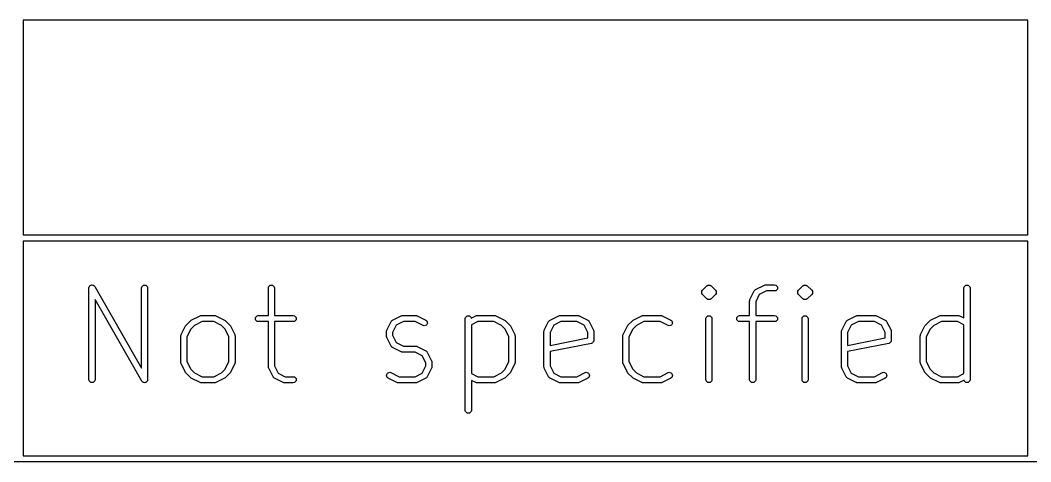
# Model space of a CAD drawing. Header units: inches. Extents: x -2.6 to 7.6, y 0.3 to 5.2.
# Drawn here: x -0.94 to -0.291, y 3.739 to 4.023 of the extents above; entities that cross this region are included whole.
import ezdxf

# ---------------------------------------------------------------- set-up
doc = ezdxf.new("R2010")
doc.units = ezdxf.units.IN
doc.header["$MEASUREMENT"] = 0
doc.layers.add('BLACK', color=250, linetype='CONTINUOUS')

msp = doc.modelspace()

# ---------------------------------------------------------------- linework, layer by layer
at = {"layer": 'BLACK', "linetype": 'CONTINUOUS'}
for p, q in [((-0.9384, 4.02315), (-0.9384, 3.88512)), ((-0.29273, 4.02315), (-0.9384, 4.02315)), ((-0.29273, 3.88512), (-0.29273, 4.02315)), ((-0.9384, 3.88512), (-0.29273, 3.88512)), ((-0.9384, 3.88118), (-0.9384, 3.74315)), ((-0.29273, 3.88118), (-0.9384, 3.88118)), ((-0.29273, 3.74315), (-0.29273, 3.88118)), ((-0.89582, 3.85196), (-0.89575, 3.85222)), ((-0.89575, 3.85222), (-0.89531, 3.85247)), ((-0.89531, 3.85247), (-0.89495, 3.85283)), ((-0.89495, 3.85283), (-0.89468, 3.85283)), ((-0.89468, 3.85283), (-0.89444, 3.85297)), ((-0.89444, 3.85297), (-0.89395, 3.85283)), ((-0.89395, 3.85283), (-0.89344, 3.85283)), ((-0.89344, 3.85283), (-0.89325, 3.85264)), ((-0.89325, 3.85264), (-0.89299, 3.85257)), ((-0.89299, 3.85257), (-0.89248, 3.85199)), ((-0.86227, 3.85177), (-0.8612, 3.85283)), ((-0.8612, 3.85283), (-0.85969, 3.85283)), ((-0.85969, 3.85283), (-0.85863, 3.85177)), ((-0.78071, 3.85177), (-0.77965, 3.85283)), ((-0.77965, 3.85283), (-0.77814, 3.85283)), ((-0.77814, 3.85283), (-0.77708, 3.85177)), ((-0.50188, 3.84959), (-0.49907, 3.85241)), ((-0.49907, 3.85241), (-0.49843, 3.85283)), ((-0.49843, 3.85283), (-0.49693, 3.85283)), ((-0.49693, 3.85283), (-0.49629, 3.85241)), ((-0.49629, 3.85241), (-0.49348, 3.84959)), ((-0.46763, 3.84996), (-0.462, 3.85278)), ((-0.462, 3.85278), (-0.46191, 3.8528)), ((-0.46191, 3.8528), (-0.46188, 3.85283)), ((-0.46188, 3.85283), (-0.46157, 3.85289)), ((-0.46157, 3.85289), (-0.46126, 3.85298)), ((-0.46126, 3.85298), (-0.46122, 3.85296)), ((-0.46122, 3.85296), (-0.46112, 3.85298)), ((-0.46112, 3.85298), (-0.4555, 3.85298)), ((-0.4555, 3.85298), (-0.45474, 3.85283)), ((-0.45474, 3.85283), (-0.45368, 3.85177)), ((-0.44002, 3.84959), (-0.4372, 3.85241)), ((-0.4372, 3.85241), (-0.43657, 3.85283)), ((-0.43657, 3.85283), (-0.43506, 3.85283)), ((-0.43506, 3.85283), (-0.43442, 3.85241)), ((-0.43442, 3.85241), (-0.43161, 3.84959)), ((-0.33358, 3.85177), (-0.33252, 3.85283)), ((-0.33252, 3.85283), (-0.33101, 3.85283)), ((-0.33101, 3.85283), (-0.32994, 3.85177)), ((-0.89616, 3.85101), (-0.89601, 3.85177)), ((-0.89616, 3.79196), (-0.89616, 3.85101)), ((-0.89601, 3.85177), (-0.89582, 3.85196)), ((-0.89248, 3.85199), (-0.86242, 3.79937)), ((-0.86242, 3.85101), (-0.86227, 3.85177)), ((-0.86242, 3.79937), (-0.86242, 3.85101)), ((-0.85863, 3.85177), (-0.85848, 3.85101)), ((-0.85848, 3.85101), (-0.85848, 3.79196)), ((-0.78086, 3.85101), (-0.78071, 3.85177)), ((-0.78086, 3.8333), (-0.78086, 3.85101)), ((-0.77708, 3.85177), (-0.77693, 3.85101)), ((-0.77693, 3.85101), (-0.77693, 3.8333)), ((-0.50231, 3.84896), (-0.50188, 3.84959)), ((-0.50231, 3.84745), (-0.50231, 3.84896)), ((-0.50188, 3.84681), (-0.50231, 3.84745)), ((-0.50231, 3.84745), (-0.50231, 3.84745)), ((-0.49907, 3.844), (-0.50188, 3.84681)), ((-0.49348, 3.84681), (-0.49629, 3.844)), ((-0.49348, 3.84959), (-0.49305, 3.84896)), ((-0.49305, 3.84745), (-0.49348, 3.84681)), ((-0.49305, 3.84896), (-0.49305, 3.84745)), ((-0.47132, 3.84346), (-0.46851, 3.84908)), ((-0.46851, 3.84908), (-0.46827, 3.84939)), ((-0.46827, 3.84939), (-0.46823, 3.84949)), ((-0.46823, 3.84949), (-0.46812, 3.84958)), ((-0.46812, 3.84958), (-0.46804, 3.84969)), ((-0.46804, 3.84969), (-0.46794, 3.84972)), ((-0.46794, 3.84972), (-0.46763, 3.84996)), ((-0.46528, 3.84674), (-0.46759, 3.84211)), ((-0.46066, 3.84905), (-0.46528, 3.84674)), ((-0.4555, 3.84905), (-0.46066, 3.84905)), ((-0.45474, 3.8492), (-0.4555, 3.84905)), ((-0.45368, 3.85026), (-0.45474, 3.8492)), ((-0.45368, 3.85177), (-0.45368, 3.85026)), ((-0.44044, 3.84896), (-0.44002, 3.84959)), ((-0.44044, 3.84745), (-0.44044, 3.84896)), ((-0.44002, 3.84681), (-0.44044, 3.84745)), ((-0.44044, 3.84745), (-0.44044, 3.84745)), ((-0.4372, 3.844), (-0.44002, 3.84681)), ((-0.43161, 3.84681), (-0.43442, 3.844)), ((-0.43161, 3.84959), (-0.43118, 3.84896)), ((-0.43118, 3.84745), (-0.43161, 3.84681)), ((-0.43118, 3.84896), (-0.43118, 3.84745)), ((-0.33373, 3.85101), (-0.33358, 3.85177)), ((-0.33373, 3.8317), (-0.33373, 3.85101)), ((-0.32994, 3.85177), (-0.32979, 3.85101)), ((-0.32979, 3.85101), (-0.32979, 3.79196)), ((-0.86216, 3.79098), (-0.89222, 3.8436)), ((-0.89222, 3.8436), (-0.89222, 3.79196)), ((-0.49843, 3.84357), (-0.49907, 3.844)), ((-0.49693, 3.84357), (-0.49843, 3.84357)), ((-0.49843, 3.84357), (-0.49843, 3.84357)), ((-0.49629, 3.844), (-0.49693, 3.84357)), ((-0.47153, 3.84258), (-0.47151, 3.84267)), ((-0.47153, 3.8333), (-0.47153, 3.84258)), ((-0.47152, 3.84272), (-0.47144, 3.84302)), ((-0.47151, 3.84267), (-0.47152, 3.84272)), ((-0.47144, 3.84302), (-0.47138, 3.84333)), ((-0.47138, 3.84333), (-0.47135, 3.84336)), ((-0.47135, 3.84336), (-0.47132, 3.84346)), ((-0.46759, 3.84211), (-0.46759, 3.8333)), ((-0.43657, 3.84357), (-0.4372, 3.844)), ((-0.43506, 3.84357), (-0.43657, 3.84357)), ((-0.43657, 3.84357), (-0.43657, 3.84357)), ((-0.43442, 3.844), (-0.43506, 3.84357)), ((-0.83039, 3.83028), (-0.82477, 3.83309)), ((-0.82477, 3.83309), (-0.82467, 3.83312)), ((-0.82467, 3.83312), (-0.82464, 3.83315)), ((-0.82464, 3.83315), (-0.82433, 3.83321)), ((-0.82433, 3.83321), (-0.82403, 3.83329)), ((-0.82403, 3.83329), (-0.82399, 3.83328)), ((-0.82399, 3.83328), (-0.82389, 3.8333)), ((-0.82389, 3.8333), (-0.81545, 3.8333)), ((-0.81545, 3.8333), (-0.81536, 3.83328)), ((-0.81536, 3.83328), (-0.81531, 3.83329)), ((-0.81531, 3.83329), (-0.81501, 3.83321)), ((-0.81501, 3.83321), (-0.8147, 3.83315)), ((-0.8147, 3.83315), (-0.81467, 3.83312)), ((-0.81467, 3.83312), (-0.81457, 3.83309)), ((-0.81457, 3.83309), (-0.80895, 3.83028)), ((-0.78915, 3.83208), (-0.78808, 3.83315)), ((-0.78808, 3.83315), (-0.78733, 3.8333)), ((-0.78733, 3.8333), (-0.78086, 3.8333)), ((-0.77693, 3.8333), (-0.76483, 3.8333)), ((-0.76483, 3.8333), (-0.76408, 3.83315)), ((-0.76408, 3.83315), (-0.76302, 3.83208)), ((-0.70103, 3.83028), (-0.69541, 3.83309)), ((-0.69541, 3.83309), (-0.69532, 3.83312)), ((-0.69532, 3.83312), (-0.69528, 3.83315)), ((-0.69528, 3.83315), (-0.69497, 3.83321)), ((-0.69497, 3.83321), (-0.69467, 3.83329)), ((-0.69467, 3.83329), (-0.69463, 3.83328)), ((-0.69463, 3.83328), (-0.69453, 3.8333)), ((-0.69453, 3.8333), (-0.68609, 3.8333)), ((-0.68609, 3.8333), (-0.686, 3.83328)), ((-0.686, 3.83328), (-0.68595, 3.83329)), ((-0.68595, 3.83329), (-0.68565, 3.83321)), ((-0.68565, 3.83321), (-0.68534, 3.83315)), ((-0.68534, 3.83315), (-0.68531, 3.83312)), ((-0.68531, 3.83312), (-0.68521, 3.83309)), ((-0.68521, 3.83309), (-0.67959, 3.83028)), ((-0.65417, 3.83208), (-0.6531, 3.83315)), ((-0.6531, 3.83315), (-0.65159, 3.83315)), ((-0.65159, 3.83315), (-0.65053, 3.83208)), ((-0.65045, 3.83167), (-0.6476, 3.83309)), ((-0.6476, 3.83309), (-0.64751, 3.83312)), ((-0.64751, 3.83312), (-0.64748, 3.83315)), ((-0.64748, 3.83315), (-0.64717, 3.83321)), ((-0.64717, 3.83321), (-0.64686, 3.83329)), ((-0.64686, 3.83329), (-0.64682, 3.83328)), ((-0.64682, 3.83328), (-0.64672, 3.8333)), ((-0.64672, 3.8333), (-0.63548, 3.8333)), ((-0.63548, 3.8333), (-0.63538, 3.83328)), ((-0.63538, 3.83328), (-0.63534, 3.83329)), ((-0.63534, 3.83329), (-0.63503, 3.83321)), ((-0.63503, 3.83321), (-0.63472, 3.83315)), ((-0.63472, 3.83315), (-0.63469, 3.83312)), ((-0.63469, 3.83312), (-0.63459, 3.83309)), ((-0.63459, 3.83309), (-0.62897, 3.83028)), ((-0.5998, 3.83028), (-0.59417, 3.83309)), ((-0.59417, 3.83309), (-0.59408, 3.83312)), ((-0.59408, 3.83312), (-0.59405, 3.83315)), ((-0.59405, 3.83315), (-0.59374, 3.83321)), ((-0.59374, 3.83321), (-0.59343, 3.83329)), ((-0.59343, 3.83329), (-0.59339, 3.83328)), ((-0.59339, 3.83328), (-0.59329, 3.8333)), ((-0.59329, 3.8333), (-0.58204, 3.8333)), ((-0.58204, 3.8333), (-0.58195, 3.83328)), ((-0.58195, 3.83328), (-0.5819, 3.83329)), ((-0.5819, 3.83329), (-0.5816, 3.83321)), ((-0.5816, 3.83321), (-0.58129, 3.83315)), ((-0.58129, 3.83315), (-0.58126, 3.83312)), ((-0.58126, 3.83312), (-0.58116, 3.83309)), ((-0.58116, 3.83309), (-0.57554, 3.83028)), ((-0.54637, 3.83028), (-0.54074, 3.83309)), ((-0.54074, 3.83309), (-0.54065, 3.83312)), ((-0.54065, 3.83312), (-0.54062, 3.83315)), ((-0.54062, 3.83315), (-0.54031, 3.83321)), ((-0.54031, 3.83321), (-0.54, 3.83329)), ((-0.54, 3.83329), (-0.53996, 3.83328)), ((-0.53996, 3.83328), (-0.53986, 3.8333)), ((-0.53986, 3.8333), (-0.52861, 3.8333)), ((-0.52861, 3.8333), (-0.52852, 3.83328)), ((-0.52852, 3.83328), (-0.52847, 3.83329)), ((-0.52847, 3.83329), (-0.52817, 3.83321)), ((-0.52817, 3.83321), (-0.52786, 3.83315)), ((-0.52786, 3.83315), (-0.52783, 3.83312)), ((-0.52783, 3.83312), (-0.52773, 3.83309)), ((-0.52773, 3.83309), (-0.52211, 3.83028)), ((-0.4995, 3.83208), (-0.49843, 3.83315)), ((-0.49843, 3.83315), (-0.49693, 3.83315)), ((-0.49693, 3.83315), (-0.49586, 3.83208)), ((-0.47981, 3.83208), (-0.47875, 3.83315)), ((-0.47875, 3.83315), (-0.47799, 3.8333)), ((-0.47799, 3.8333), (-0.47153, 3.8333)), ((-0.46759, 3.8333), (-0.4555, 3.8333)), ((-0.4555, 3.8333), (-0.45474, 3.83315)), ((-0.45474, 3.83315), (-0.45368, 3.83208)), ((-0.43763, 3.83208), (-0.43657, 3.83315)), ((-0.43657, 3.83315), (-0.43506, 3.83315)), ((-0.43506, 3.83315), (-0.43399, 3.83208)), ((-0.40857, 3.83028), (-0.40295, 3.83309)), ((-0.40295, 3.83309), (-0.40285, 3.83312)), ((-0.40285, 3.83312), (-0.40282, 3.83315)), ((-0.40282, 3.83315), (-0.40251, 3.83321)), ((-0.40251, 3.83321), (-0.40221, 3.83329)), ((-0.40221, 3.83329), (-0.40216, 3.83328)), ((-0.40216, 3.83328), (-0.40207, 3.8333)), ((-0.40207, 3.8333), (-0.39082, 3.8333)), ((-0.39082, 3.8333), (-0.39072, 3.83328)), ((-0.39072, 3.83328), (-0.39068, 3.83329)), ((-0.39068, 3.83329), (-0.39037, 3.83321)), ((-0.39037, 3.83321), (-0.39006, 3.83315)), ((-0.39006, 3.83315), (-0.39003, 3.83312)), ((-0.39003, 3.83312), (-0.38994, 3.83309)), ((-0.38994, 3.83309), (-0.38431, 3.83028)), ((-0.35514, 3.83028), (-0.34952, 3.83309)), ((-0.34952, 3.83309), (-0.34942, 3.83312)), ((-0.34942, 3.83312), (-0.34939, 3.83315)), ((-0.34939, 3.83315), (-0.34908, 3.83321)), ((-0.34908, 3.83321), (-0.34878, 3.83329)), ((-0.34878, 3.83329), (-0.34873, 3.83328)), ((-0.34873, 3.83328), (-0.34864, 3.8333)), ((-0.34864, 3.8333), (-0.33739, 3.8333)), ((-0.33739, 3.8333), (-0.33729, 3.83328)), ((-0.33729, 3.83328), (-0.33725, 3.83329)), ((-0.33725, 3.83329), (-0.33694, 3.83321)), ((-0.33694, 3.83321), (-0.33663, 3.83315)), ((-0.33663, 3.83315), (-0.3366, 3.83312)), ((-0.3366, 3.83312), (-0.33651, 3.83309)), ((-0.33651, 3.83309), (-0.33373, 3.8317)), ((-0.8369, 3.82096), (-0.83409, 3.82659)), ((-0.83409, 3.82659), (-0.83389, 3.82683)), ((-0.83389, 3.82683), (-0.83372, 3.8271)), ((-0.83372, 3.8271), (-0.83091, 3.82991)), ((-0.83091, 3.82991), (-0.83064, 3.83008)), ((-0.82835, 3.8269), (-0.83071, 3.82454)), ((-0.83064, 3.83008), (-0.83039, 3.83028)), ((-0.82342, 3.82936), (-0.82835, 3.8269)), ((-0.81592, 3.82936), (-0.82342, 3.82936)), ((-0.81099, 3.8269), (-0.81592, 3.82936)), ((-0.80863, 3.82454), (-0.81099, 3.8269)), ((-0.80895, 3.83028), (-0.8087, 3.83008)), ((-0.8087, 3.83008), (-0.80844, 3.82991)), ((-0.80844, 3.82991), (-0.80562, 3.8271)), ((-0.80562, 3.8271), (-0.80545, 3.82683)), ((-0.80545, 3.82683), (-0.80526, 3.82659)), ((-0.80526, 3.82659), (-0.80244, 3.82096)), ((-0.78915, 3.83058), (-0.78915, 3.83208)), ((-0.78808, 3.82951), (-0.78915, 3.83058)), ((-0.78733, 3.82936), (-0.78808, 3.82951)), ((-0.78086, 3.82936), (-0.78733, 3.82936)), ((-0.78086, 3.8004), (-0.78086, 3.82936)), ((-0.76483, 3.82936), (-0.77693, 3.82936)), ((-0.77693, 3.82936), (-0.77693, 3.80086)), ((-0.76408, 3.82951), (-0.76483, 3.82936)), ((-0.76302, 3.83058), (-0.76408, 3.82951)), ((-0.76302, 3.83208), (-0.76302, 3.83058)), ((-0.70473, 3.82377), (-0.70192, 3.8294)), ((-0.70192, 3.8294), (-0.70168, 3.82971)), ((-0.70168, 3.82971), (-0.70164, 3.82981)), ((-0.70164, 3.82981), (-0.70153, 3.82989)), ((-0.70153, 3.82989), (-0.70144, 3.83)), ((-0.70144, 3.83), (-0.70134, 3.83004)), ((-0.70134, 3.83004), (-0.70103, 3.83028)), ((-0.69869, 3.82705), (-0.701, 3.82243)), ((-0.69407, 3.82936), (-0.69869, 3.82705)), ((-0.68656, 3.82936), (-0.69407, 3.82936)), ((-0.68135, 3.82676), (-0.68656, 3.82936)), ((-0.68061, 3.82655), (-0.68135, 3.82676)), ((-0.67918, 3.82703), (-0.68061, 3.82655)), ((-0.67959, 3.83028), (-0.67898, 3.82981)), ((-0.67851, 3.82838), (-0.67918, 3.82703)), ((-0.67898, 3.82981), (-0.67851, 3.82838)), ((-0.65432, 3.83133), (-0.65417, 3.83208)), ((-0.65432, 3.77227), (-0.65432, 3.83133)), ((-0.65053, 3.83208), (-0.65045, 3.83167)), ((-0.64626, 3.82936), (-0.65038, 3.8273)), ((-0.65038, 3.8273), (-0.65038, 3.79599)), ((-0.63594, 3.82936), (-0.64626, 3.82936)), ((-0.63102, 3.8269), (-0.63594, 3.82936)), ((-0.62866, 3.82454), (-0.63102, 3.8269)), ((-0.62897, 3.83028), (-0.62872, 3.83008)), ((-0.62872, 3.83008), (-0.62846, 3.82991)), ((-0.62846, 3.82991), (-0.62565, 3.8271)), ((-0.62565, 3.8271), (-0.62547, 3.82683)), ((-0.62547, 3.82683), (-0.62528, 3.82659)), ((-0.62528, 3.82659), (-0.62247, 3.82096)), ((-0.60349, 3.82377), (-0.60068, 3.8294)), ((-0.60068, 3.8294), (-0.60044, 3.82971)), ((-0.60044, 3.82971), (-0.6004, 3.82981)), ((-0.6004, 3.82981), (-0.60029, 3.82989)), ((-0.60029, 3.82989), (-0.60021, 3.83)), ((-0.60021, 3.83), (-0.60011, 3.83004)), ((-0.60011, 3.83004), (-0.5998, 3.83028)), ((-0.59745, 3.82705), (-0.59976, 3.82243)), ((-0.59283, 3.82936), (-0.59745, 3.82705)), ((-0.58251, 3.82936), (-0.59283, 3.82936)), ((-0.57789, 3.82705), (-0.58251, 3.82936)), ((-0.57558, 3.82243), (-0.57789, 3.82705)), ((-0.57554, 3.83028), (-0.57523, 3.83004)), ((-0.57523, 3.83004), (-0.57513, 3.83)), ((-0.57513, 3.83), (-0.57504, 3.82989)), ((-0.57504, 3.82989), (-0.57493, 3.82981)), ((-0.57493, 3.82981), (-0.5749, 3.82971)), ((-0.5749, 3.82971), (-0.57466, 3.8294)), ((-0.57466, 3.8294), (-0.57185, 3.82377)), ((-0.55287, 3.82096), (-0.55006, 3.82659)), ((-0.55006, 3.82659), (-0.54987, 3.82683)), ((-0.54987, 3.82683), (-0.54969, 3.8271)), ((-0.54969, 3.8271), (-0.54688, 3.82991)), ((-0.54688, 3.82991), (-0.54662, 3.83008)), ((-0.54432, 3.8269), (-0.54668, 3.82454)), ((-0.54662, 3.83008), (-0.54637, 3.83028)), ((-0.5394, 3.82936), (-0.54432, 3.8269)), ((-0.52908, 3.82936), (-0.5394, 3.82936)), ((-0.52387, 3.82676), (-0.52908, 3.82936)), ((-0.52313, 3.82655), (-0.52387, 3.82676)), ((-0.5217, 3.82703), (-0.52313, 3.82655)), ((-0.52211, 3.83028), (-0.5215, 3.82981)), ((-0.52103, 3.82838), (-0.5217, 3.82703)), ((-0.5215, 3.82981), (-0.52103, 3.82838)), ((-0.49965, 3.83133), (-0.4995, 3.83208)), ((-0.49965, 3.79196), (-0.49965, 3.83133)), ((-0.49586, 3.83208), (-0.49571, 3.83133)), ((-0.49571, 3.83133), (-0.49571, 3.79196)), ((-0.47981, 3.83058), (-0.47981, 3.83208)), ((-0.47875, 3.82951), (-0.47981, 3.83058)), ((-0.47799, 3.82936), (-0.47875, 3.82951)), ((-0.47153, 3.82936), (-0.47799, 3.82936)), ((-0.47153, 3.79196), (-0.47153, 3.82936)), ((-0.4555, 3.82936), (-0.46759, 3.82936)), ((-0.46759, 3.82936), (-0.46759, 3.79196)), ((-0.45474, 3.82951), (-0.4555, 3.82936)), ((-0.45368, 3.83058), (-0.45474, 3.82951)), ((-0.45368, 3.83208), (-0.45368, 3.83058)), ((-0.43778, 3.83133), (-0.43763, 3.83208)), ((-0.43778, 3.79196), (-0.43778, 3.83133)), ((-0.43399, 3.83208), (-0.43384, 3.83133)), ((-0.43384, 3.83133), (-0.43384, 3.79196)), ((-0.41226, 3.82377), (-0.40945, 3.8294)), ((-0.40945, 3.8294), (-0.40921, 3.82971)), ((-0.40921, 3.82971), (-0.40918, 3.82981)), ((-0.40918, 3.82981), (-0.40907, 3.82989)), ((-0.40907, 3.82989), (-0.40898, 3.83)), ((-0.40898, 3.83), (-0.40888, 3.83004)), ((-0.40888, 3.83004), (-0.40857, 3.83028)), ((-0.40622, 3.82705), (-0.40853, 3.82243)), ((-0.4016, 3.82936), (-0.40622, 3.82705)), ((-0.39128, 3.82936), (-0.4016, 3.82936)), ((-0.38666, 3.82705), (-0.39128, 3.82936)), ((-0.38435, 3.82243), (-0.38666, 3.82705)), ((-0.38431, 3.83028), (-0.384, 3.83004)), ((-0.384, 3.83004), (-0.3839, 3.83)), ((-0.3839, 3.83), (-0.38382, 3.82989)), ((-0.38382, 3.82989), (-0.38371, 3.82981)), ((-0.38371, 3.82981), (-0.38367, 3.82971)), ((-0.38367, 3.82971), (-0.38343, 3.8294)), ((-0.38343, 3.8294), (-0.38062, 3.82377)), ((-0.36165, 3.82096), (-0.35883, 3.82659)), ((-0.35883, 3.82659), (-0.35864, 3.82683)), ((-0.35864, 3.82683), (-0.35846, 3.8271)), ((-0.35846, 3.8271), (-0.35565, 3.82991)), ((-0.35565, 3.82991), (-0.35539, 3.83008)), ((-0.35309, 3.8269), (-0.35545, 3.82454)), ((-0.35539, 3.83008), (-0.35514, 3.83028)), ((-0.34817, 3.82936), (-0.35309, 3.8269)), ((-0.33785, 3.82936), (-0.34817, 3.82936)), ((-0.33373, 3.8273), (-0.33785, 3.82936)), ((-0.33373, 3.79599), (-0.33373, 3.8273)), ((-0.83711, 3.82008), (-0.83709, 3.82018)), ((-0.83711, 3.80321), (-0.83711, 3.82008)), ((-0.8371, 3.82022), (-0.83702, 3.82052)), ((-0.83709, 3.82018), (-0.8371, 3.82022)), ((-0.83702, 3.82052), (-0.83696, 3.82083)), ((-0.83696, 3.82083), (-0.83692, 3.82087)), ((-0.83692, 3.82087), (-0.8369, 3.82096)), ((-0.83071, 3.82454), (-0.83317, 3.81962)), ((-0.80617, 3.81962), (-0.80863, 3.82454)), ((-0.80244, 3.82096), (-0.80242, 3.82087)), ((-0.80242, 3.82087), (-0.80239, 3.82083)), ((-0.80239, 3.82083), (-0.80232, 3.82052)), ((-0.80232, 3.82052), (-0.80224, 3.82022)), ((-0.80224, 3.82022), (-0.80225, 3.82018)), ((-0.80225, 3.82018), (-0.80224, 3.82008)), ((-0.80224, 3.82008), (-0.80224, 3.80321)), ((-0.70494, 3.82289), (-0.70492, 3.82299)), ((-0.70494, 3.82008), (-0.70494, 3.82289)), ((-0.70492, 3.81998), (-0.70494, 3.82008)), ((-0.70493, 3.82303), (-0.70485, 3.82334)), ((-0.70492, 3.82299), (-0.70493, 3.82303)), ((-0.70493, 3.81994), (-0.70492, 3.81998)), ((-0.70485, 3.81964), (-0.70493, 3.81994)), ((-0.70485, 3.82334), (-0.70479, 3.82365)), ((-0.70479, 3.82365), (-0.70475, 3.82368)), ((-0.70475, 3.82368), (-0.70473, 3.82377)), ((-0.701, 3.82243), (-0.701, 3.82055)), ((-0.701, 3.82055), (-0.69869, 3.81592)), ((-0.6262, 3.81962), (-0.62866, 3.82454)), ((-0.62247, 3.82096), (-0.62244, 3.82087)), ((-0.62244, 3.82087), (-0.62241, 3.82083)), ((-0.62241, 3.82083), (-0.62235, 3.82052)), ((-0.62235, 3.82052), (-0.62226, 3.82022)), ((-0.62226, 3.82022), (-0.62228, 3.82018)), ((-0.62228, 3.82018), (-0.62226, 3.82008)), ((-0.62226, 3.82008), (-0.62226, 3.80321)), ((-0.6037, 3.82289), (-0.60368, 3.82299)), ((-0.6037, 3.8004), (-0.6037, 3.82289)), ((-0.60369, 3.82303), (-0.60361, 3.82334)), ((-0.60368, 3.82299), (-0.60369, 3.82303)), ((-0.60361, 3.82334), (-0.60355, 3.82365)), ((-0.60355, 3.82365), (-0.60352, 3.82368)), ((-0.60352, 3.82368), (-0.60349, 3.82377)), ((-0.59976, 3.82243), (-0.59976, 3.81405)), ((-0.57558, 3.81888), (-0.57558, 3.82243)), ((-0.57185, 3.82377), (-0.57182, 3.82368)), ((-0.57182, 3.82368), (-0.57179, 3.82365)), ((-0.57179, 3.82365), (-0.57173, 3.82334)), ((-0.57173, 3.82334), (-0.57164, 3.82303)), ((-0.57164, 3.82303), (-0.57166, 3.82299)), ((-0.57166, 3.82299), (-0.57164, 3.82289)), ((-0.57164, 3.82289), (-0.57164, 3.81727)), ((-0.55308, 3.82008), (-0.55306, 3.82018)), ((-0.55308, 3.80321), (-0.55308, 3.82008)), ((-0.55307, 3.82022), (-0.55299, 3.82052)), ((-0.55306, 3.82018), (-0.55307, 3.82022)), ((-0.55299, 3.82052), (-0.55293, 3.82083)), ((-0.55293, 3.82083), (-0.5529, 3.82087)), ((-0.5529, 3.82087), (-0.55287, 3.82096)), ((-0.54668, 3.82454), (-0.54914, 3.81962)), ((-0.41247, 3.82303), (-0.41238, 3.82334)), ((-0.41245, 3.82299), (-0.41247, 3.82303)), ((-0.41247, 3.82289), (-0.41245, 3.82299)), ((-0.41247, 3.8004), (-0.41247, 3.82289)), ((-0.41238, 3.82334), (-0.41232, 3.82365)), ((-0.41232, 3.82365), (-0.41229, 3.82368)), ((-0.41229, 3.82368), (-0.41226, 3.82377)), ((-0.40853, 3.82243), (-0.40853, 3.81405)), ((-0.38435, 3.81888), (-0.38435, 3.82243)), ((-0.38062, 3.82377), (-0.3806, 3.82368)), ((-0.3806, 3.82368), (-0.38056, 3.82365)), ((-0.38056, 3.82365), (-0.3805, 3.82334)), ((-0.3805, 3.82334), (-0.38042, 3.82303)), ((-0.38042, 3.82303), (-0.38043, 3.82299)), ((-0.38043, 3.82299), (-0.38041, 3.82289)), ((-0.38041, 3.82289), (-0.38041, 3.81727)), ((-0.36185, 3.82022), (-0.36176, 3.82052)), ((-0.36183, 3.82018), (-0.36185, 3.82022)), ((-0.36185, 3.82008), (-0.36183, 3.82018)), ((-0.36185, 3.80321), (-0.36185, 3.82008)), ((-0.36176, 3.82052), (-0.3617, 3.82083)), ((-0.3617, 3.82083), (-0.36167, 3.82087)), ((-0.36167, 3.82087), (-0.36165, 3.82096)), ((-0.35545, 3.82454), (-0.35792, 3.81962)), ((-0.83317, 3.81962), (-0.83317, 3.80367)), ((-0.80617, 3.80367), (-0.80617, 3.81962)), ((-0.70479, 3.81933), (-0.70485, 3.81964)), ((-0.70475, 3.8193), (-0.70479, 3.81933)), ((-0.70473, 3.8192), (-0.70475, 3.8193)), ((-0.70192, 3.81358), (-0.70473, 3.8192)), ((-0.70168, 3.81327), (-0.70192, 3.81358)), ((-0.70164, 3.81317), (-0.70168, 3.81327)), ((-0.69869, 3.81592), (-0.69407, 3.81361)), ((-0.69407, 3.81361), (-0.68609, 3.81361)), ((-0.68609, 3.81361), (-0.686, 3.81359)), ((-0.686, 3.81359), (-0.68595, 3.81361)), ((-0.68595, 3.81361), (-0.68565, 3.81352)), ((-0.68565, 3.81352), (-0.68534, 3.81346)), ((-0.68534, 3.81346), (-0.68531, 3.81343)), ((-0.68531, 3.81343), (-0.68521, 3.81341)), ((-0.68521, 3.81341), (-0.67959, 3.81059)), ((-0.6262, 3.80367), (-0.6262, 3.81962)), ((-0.59976, 3.81405), (-0.57558, 3.81888)), ((-0.57322, 3.81534), (-0.59976, 3.81003)), ((-0.57295, 3.81545), (-0.57322, 3.81534)), ((-0.57285, 3.81545), (-0.57295, 3.81545)), ((-0.57278, 3.81552), (-0.57285, 3.81545)), ((-0.57251, 3.81563), (-0.57278, 3.81552)), ((-0.57219, 3.81611), (-0.57251, 3.81563)), ((-0.57179, 3.81652), (-0.57219, 3.81611)), ((-0.57173, 3.8168), (-0.57179, 3.81652)), ((-0.57168, 3.81689), (-0.57173, 3.8168)), ((-0.57164, 3.81727), (-0.5717, 3.81698)), ((-0.5717, 3.81698), (-0.57168, 3.81689)), ((-0.54914, 3.81962), (-0.54914, 3.80367)), ((-0.40853, 3.81405), (-0.38435, 3.81888)), ((-0.382, 3.81534), (-0.40853, 3.81003)), ((-0.38173, 3.81545), (-0.382, 3.81534)), ((-0.38163, 3.81545), (-0.38173, 3.81545)), ((-0.38156, 3.81552), (-0.38163, 3.81545)), ((-0.38129, 3.81563), (-0.38156, 3.81552)), ((-0.38097, 3.81611), (-0.38129, 3.81563)), ((-0.38056, 3.81652), (-0.38097, 3.81611)), ((-0.38051, 3.8168), (-0.38056, 3.81652)), ((-0.38045, 3.81689), (-0.38051, 3.8168)), ((-0.38041, 3.81727), (-0.38047, 3.81698)), ((-0.38047, 3.81698), (-0.38045, 3.81689)), ((-0.35792, 3.81962), (-0.35792, 3.80367)), ((-0.70153, 3.81308), (-0.70164, 3.81317)), ((-0.70144, 3.81297), (-0.70153, 3.81308)), ((-0.70134, 3.81294), (-0.70144, 3.81297)), ((-0.70103, 3.8127), (-0.70134, 3.81294)), ((-0.69541, 3.80988), (-0.70103, 3.8127)), ((-0.69532, 3.80986), (-0.69541, 3.80988)), ((-0.69528, 3.80983), (-0.69532, 3.80986)), ((-0.69497, 3.80976), (-0.69528, 3.80983)), ((-0.69467, 3.80968), (-0.69497, 3.80976)), ((-0.69463, 3.8097), (-0.69467, 3.80968)), ((-0.69453, 3.80968), (-0.69463, 3.8097)), ((-0.68656, 3.80968), (-0.69453, 3.80968)), ((-0.68194, 3.80737), (-0.68656, 3.80968)), ((-0.67963, 3.80274), (-0.68194, 3.80737)), ((-0.67959, 3.81059), (-0.67928, 3.81035)), ((-0.67928, 3.81035), (-0.67918, 3.81032)), ((-0.67918, 3.81032), (-0.67909, 3.81021)), ((-0.67909, 3.81021), (-0.67898, 3.81012)), ((-0.67898, 3.81012), (-0.67895, 3.81002)), ((-0.67895, 3.81002), (-0.67871, 3.80971)), ((-0.67871, 3.80971), (-0.6759, 3.80409)), ((-0.59976, 3.81003), (-0.59976, 3.80086)), ((-0.40853, 3.81003), (-0.40853, 3.80086)), ((-0.83709, 3.80311), (-0.83711, 3.80321)), ((-0.8371, 3.80307), (-0.83709, 3.80311)), ((-0.83702, 3.80276), (-0.8371, 3.80307)), ((-0.83696, 3.80245), (-0.83702, 3.80276)), ((-0.83692, 3.80242), (-0.83696, 3.80245)), ((-0.8369, 3.80233), (-0.83692, 3.80242)), ((-0.83409, 3.7967), (-0.8369, 3.80233)), ((-0.83317, 3.80367), (-0.83071, 3.79875)), ((-0.80863, 3.79875), (-0.80617, 3.80367)), ((-0.80244, 3.80233), (-0.80526, 3.7967)), ((-0.80242, 3.80242), (-0.80244, 3.80233)), ((-0.80239, 3.80245), (-0.80242, 3.80242)), ((-0.80232, 3.80276), (-0.80239, 3.80245)), ((-0.80224, 3.80307), (-0.80232, 3.80276)), ((-0.80224, 3.80321), (-0.80225, 3.80311)), ((-0.80225, 3.80311), (-0.80224, 3.80307)), ((-0.78084, 3.8003), (-0.78086, 3.8004)), ((-0.78086, 3.80026), (-0.78084, 3.8003)), ((-0.78078, 3.79995), (-0.78086, 3.80026)), ((-0.77693, 3.80086), (-0.77462, 3.79624)), ((-0.68194, 3.79624), (-0.67963, 3.80086)), ((-0.67963, 3.80086), (-0.67963, 3.80274)), ((-0.6759, 3.80409), (-0.67587, 3.80399)), ((-0.67587, 3.80399), (-0.67584, 3.80396)), ((-0.67584, 3.80396), (-0.67578, 3.80365)), ((-0.67578, 3.80365), (-0.67569, 3.80335)), ((-0.67569, 3.80026), (-0.67578, 3.79995)), ((-0.67569, 3.80335), (-0.67571, 3.8033)), ((-0.67571, 3.8033), (-0.67569, 3.80321)), ((-0.67569, 3.8004), (-0.67571, 3.8003)), ((-0.67571, 3.8003), (-0.67569, 3.80026)), ((-0.67569, 3.80321), (-0.67569, 3.8004)), ((-0.62866, 3.79875), (-0.6262, 3.80367)), ((-0.62247, 3.80233), (-0.62528, 3.7967)), ((-0.62244, 3.80242), (-0.62247, 3.80233)), ((-0.62241, 3.80245), (-0.62244, 3.80242)), ((-0.62235, 3.80276), (-0.62241, 3.80245)), ((-0.62226, 3.80307), (-0.62235, 3.80276)), ((-0.62226, 3.80321), (-0.62228, 3.80311)), ((-0.62228, 3.80311), (-0.62226, 3.80307)), ((-0.60368, 3.8003), (-0.6037, 3.8004)), ((-0.60369, 3.80026), (-0.60368, 3.8003)), ((-0.60361, 3.79995), (-0.60369, 3.80026)), ((-0.59976, 3.80086), (-0.59745, 3.79624)), ((-0.55306, 3.80311), (-0.55308, 3.80321)), ((-0.55307, 3.80307), (-0.55306, 3.80311)), ((-0.55299, 3.80276), (-0.55307, 3.80307)), ((-0.55293, 3.80245), (-0.55299, 3.80276)), ((-0.5529, 3.80242), (-0.55293, 3.80245)), ((-0.55287, 3.80233), (-0.5529, 3.80242)), ((-0.55006, 3.7967), (-0.55287, 3.80233)), ((-0.54914, 3.80367), (-0.54668, 3.79875)), ((-0.41245, 3.8003), (-0.41247, 3.8004)), ((-0.41247, 3.80026), (-0.41245, 3.8003)), ((-0.41238, 3.79995), (-0.41247, 3.80026)), ((-0.40853, 3.80086), (-0.40622, 3.79624)), ((-0.36183, 3.80311), (-0.36185, 3.80321)), ((-0.36185, 3.80307), (-0.36183, 3.80311)), ((-0.36176, 3.80276), (-0.36185, 3.80307)), ((-0.3617, 3.80245), (-0.36176, 3.80276)), ((-0.36167, 3.80242), (-0.3617, 3.80245)), ((-0.36165, 3.80233), (-0.36167, 3.80242)), ((-0.35883, 3.7967), (-0.36165, 3.80233)), ((-0.35792, 3.80367), (-0.35545, 3.79875)), ((-0.83389, 3.79645), (-0.83409, 3.7967)), ((-0.83372, 3.79619), (-0.83389, 3.79645)), ((-0.83091, 3.79338), (-0.83372, 3.79619)), ((-0.83071, 3.79875), (-0.82835, 3.79639)), ((-0.82835, 3.79639), (-0.82342, 3.79393)), ((-0.82342, 3.79393), (-0.81592, 3.79393)), ((-0.81592, 3.79393), (-0.81099, 3.79639)), ((-0.81099, 3.79639), (-0.80863, 3.79875)), ((-0.80562, 3.79619), (-0.80844, 3.79338)), ((-0.80545, 3.79645), (-0.80562, 3.79619)), ((-0.80526, 3.7967), (-0.80545, 3.79645)), ((-0.78071, 3.79964), (-0.78078, 3.79995)), ((-0.78068, 3.79961), (-0.78071, 3.79964)), ((-0.78066, 3.79952), (-0.78068, 3.79961)), ((-0.77784, 3.79389), (-0.78066, 3.79952)), ((-0.7776, 3.79358), (-0.77784, 3.79389)), ((-0.77462, 3.79624), (-0.76999, 3.79393)), ((-0.76999, 3.79393), (-0.76483, 3.79393)), ((-0.76483, 3.79393), (-0.76408, 3.79378)), ((-0.76408, 3.79378), (-0.76302, 3.79271)), ((-0.70493, 3.79491), (-0.70426, 3.79626)), ((-0.70445, 3.79348), (-0.70493, 3.79491)), ((-0.70426, 3.79626), (-0.70283, 3.79674)), ((-0.70283, 3.79674), (-0.70209, 3.79653)), ((-0.70209, 3.79653), (-0.69688, 3.79393)), ((-0.69688, 3.79393), (-0.68656, 3.79393)), ((-0.68656, 3.79393), (-0.68194, 3.79624)), ((-0.67871, 3.79389), (-0.67895, 3.79358)), ((-0.6759, 3.79952), (-0.67871, 3.79389)), ((-0.67587, 3.79961), (-0.6759, 3.79952)), ((-0.67584, 3.79964), (-0.67587, 3.79961)), ((-0.67578, 3.79995), (-0.67584, 3.79964)), ((-0.65038, 3.79599), (-0.64626, 3.79393)), ((-0.64626, 3.79393), (-0.63594, 3.79393)), ((-0.63594, 3.79393), (-0.63102, 3.79639)), ((-0.63102, 3.79639), (-0.62866, 3.79875)), ((-0.62565, 3.79619), (-0.62846, 3.79338)), ((-0.62547, 3.79645), (-0.62565, 3.79619)), ((-0.62528, 3.7967), (-0.62547, 3.79645)), ((-0.60355, 3.79964), (-0.60361, 3.79995)), ((-0.60352, 3.79961), (-0.60355, 3.79964)), ((-0.60349, 3.79952), (-0.60352, 3.79961)), ((-0.60068, 3.79389), (-0.60349, 3.79952)), ((-0.60044, 3.79358), (-0.60068, 3.79389)), ((-0.59745, 3.79624), (-0.59283, 3.79393)), ((-0.59283, 3.79393), (-0.58251, 3.79393)), ((-0.58251, 3.79393), (-0.5773, 3.79653)), ((-0.5773, 3.79653), (-0.57656, 3.79674)), ((-0.57656, 3.79674), (-0.57513, 3.79626)), ((-0.57513, 3.79626), (-0.57446, 3.79491)), ((-0.57446, 3.79491), (-0.57493, 3.79348)), ((-0.54987, 3.79645), (-0.55006, 3.7967)), ((-0.54969, 3.79619), (-0.54987, 3.79645)), ((-0.54688, 3.79338), (-0.54969, 3.79619)), ((-0.54668, 3.79875), (-0.54432, 3.79639)), ((-0.54432, 3.79639), (-0.5394, 3.79393)), ((-0.5394, 3.79393), (-0.52908, 3.79393)), ((-0.52908, 3.79393), (-0.52387, 3.79653)), ((-0.52387, 3.79653), (-0.52313, 3.79674)), ((-0.52313, 3.79674), (-0.5217, 3.79626)), ((-0.5217, 3.79626), (-0.52103, 3.79491)), ((-0.52103, 3.79491), (-0.5215, 3.79348)), ((-0.41232, 3.79964), (-0.41238, 3.79995)), ((-0.41229, 3.79961), (-0.41232, 3.79964)), ((-0.41226, 3.79952), (-0.41229, 3.79961)), ((-0.40945, 3.79389), (-0.41226, 3.79952)), ((-0.40921, 3.79358), (-0.40945, 3.79389)), ((-0.40622, 3.79624), (-0.4016, 3.79393)), ((-0.4016, 3.79393), (-0.39128, 3.79393)), ((-0.39128, 3.79393), (-0.38607, 3.79653)), ((-0.38607, 3.79653), (-0.38533, 3.79674)), ((-0.38533, 3.79674), (-0.3839, 3.79626)), ((-0.3839, 3.79626), (-0.38323, 3.79491)), ((-0.38323, 3.79491), (-0.38371, 3.79348)), ((-0.35864, 3.79645), (-0.35883, 3.7967)), ((-0.35846, 3.79619), (-0.35864, 3.79645)), ((-0.35565, 3.79338), (-0.35846, 3.79619)), ((-0.35545, 3.79875), (-0.35309, 3.79639)), ((-0.35309, 3.79639), (-0.34817, 3.79393)), ((-0.34817, 3.79393), (-0.33785, 3.79393)), ((-0.33785, 3.79393), (-0.33373, 3.79599)), ((-0.89601, 3.79121), (-0.89616, 3.79196)), ((-0.89495, 3.79014), (-0.89601, 3.79121)), ((-0.89344, 3.79014), (-0.89495, 3.79014)), ((-0.89237, 3.79121), (-0.89344, 3.79014)), ((-0.89222, 3.79196), (-0.89237, 3.79121)), ((-0.86165, 3.7904), (-0.86216, 3.79098)), ((-0.86139, 3.79033), (-0.86165, 3.7904)), ((-0.8612, 3.79014), (-0.86139, 3.79033)), ((-0.86069, 3.79014), (-0.8612, 3.79014)), ((-0.8602, 3.79001), (-0.86069, 3.79014)), ((-0.85996, 3.79014), (-0.8602, 3.79001)), ((-0.85969, 3.79014), (-0.85996, 3.79014)), ((-0.85933, 3.7905), (-0.85969, 3.79014)), ((-0.85889, 3.79075), (-0.85933, 3.7905)), ((-0.85882, 3.79102), (-0.85889, 3.79075)), ((-0.85863, 3.79121), (-0.85882, 3.79102)), ((-0.85848, 3.79196), (-0.85863, 3.79121)), ((-0.83064, 3.7932), (-0.83091, 3.79338)), ((-0.83039, 3.79301), (-0.83064, 3.7932)), ((-0.82477, 3.7902), (-0.83039, 3.79301)), ((-0.82467, 3.79017), (-0.82477, 3.7902)), ((-0.82464, 3.79014), (-0.82467, 3.79017)), ((-0.82433, 3.79008), (-0.82464, 3.79014)), ((-0.82403, 3.79), (-0.82433, 3.79008)), ((-0.82399, 3.79001), (-0.82403, 3.79)), ((-0.82389, 3.78999), (-0.82399, 3.79001)), ((-0.81545, 3.78999), (-0.82389, 3.78999)), ((-0.81536, 3.79001), (-0.81545, 3.78999)), ((-0.81531, 3.79), (-0.81536, 3.79001)), ((-0.81501, 3.79008), (-0.81531, 3.79)), ((-0.8147, 3.79014), (-0.81501, 3.79008)), ((-0.81467, 3.79017), (-0.8147, 3.79014)), ((-0.81457, 3.7902), (-0.81467, 3.79017)), ((-0.80895, 3.79301), (-0.81457, 3.7902)), ((-0.8087, 3.7932), (-0.80895, 3.79301)), ((-0.80844, 3.79338), (-0.8087, 3.7932)), ((-0.77757, 3.79348), (-0.7776, 3.79358)), ((-0.77746, 3.7934), (-0.77757, 3.79348)), ((-0.77737, 3.79328), (-0.77746, 3.7934)), ((-0.77727, 3.79325), (-0.77737, 3.79328)), ((-0.77696, 3.79301), (-0.77727, 3.79325)), ((-0.77134, 3.7902), (-0.77696, 3.79301)), ((-0.77124, 3.79017), (-0.77134, 3.7902)), ((-0.77121, 3.79014), (-0.77124, 3.79017)), ((-0.7709, 3.79008), (-0.77121, 3.79014)), ((-0.7706, 3.79), (-0.7709, 3.79008)), ((-0.77056, 3.79001), (-0.7706, 3.79)), ((-0.77046, 3.78999), (-0.77056, 3.79001)), ((-0.76483, 3.78999), (-0.77046, 3.78999)), ((-0.76408, 3.79014), (-0.76483, 3.78999)), ((-0.76302, 3.79121), (-0.76408, 3.79014)), ((-0.76302, 3.79271), (-0.76302, 3.79121)), ((-0.70385, 3.79301), (-0.70445, 3.79348)), ((-0.69822, 3.7902), (-0.70385, 3.79301)), ((-0.69813, 3.79017), (-0.69822, 3.7902)), ((-0.6981, 3.79014), (-0.69813, 3.79017)), ((-0.69779, 3.79008), (-0.6981, 3.79014)), ((-0.69748, 3.79), (-0.69779, 3.79008)), ((-0.69744, 3.79001), (-0.69748, 3.79)), ((-0.69734, 3.78999), (-0.69744, 3.79001)), ((-0.68609, 3.78999), (-0.69734, 3.78999)), ((-0.686, 3.79001), (-0.68609, 3.78999)), ((-0.68595, 3.79), (-0.686, 3.79001)), ((-0.68565, 3.79008), (-0.68595, 3.79)), ((-0.68534, 3.79014), (-0.68565, 3.79008)), ((-0.68531, 3.79017), (-0.68534, 3.79014)), ((-0.68521, 3.7902), (-0.68531, 3.79017)), ((-0.67959, 3.79301), (-0.68521, 3.7902)), ((-0.67928, 3.79325), (-0.67959, 3.79301)), ((-0.67918, 3.79328), (-0.67928, 3.79325)), ((-0.67909, 3.7934), (-0.67918, 3.79328)), ((-0.67898, 3.79348), (-0.67909, 3.7934)), ((-0.67895, 3.79358), (-0.67898, 3.79348)), ((-0.6476, 3.7902), (-0.65038, 3.79159)), ((-0.65038, 3.79159), (-0.65038, 3.77227)), ((-0.64751, 3.79017), (-0.6476, 3.7902)), ((-0.64748, 3.79014), (-0.64751, 3.79017)), ((-0.64717, 3.79008), (-0.64748, 3.79014)), ((-0.64686, 3.79), (-0.64717, 3.79008)), ((-0.64682, 3.79001), (-0.64686, 3.79)), ((-0.64672, 3.78999), (-0.64682, 3.79001)), ((-0.63548, 3.78999), (-0.64672, 3.78999)), ((-0.63538, 3.79001), (-0.63548, 3.78999)), ((-0.63534, 3.79), (-0.63538, 3.79001)), ((-0.63503, 3.79008), (-0.63534, 3.79)), ((-0.63472, 3.79014), (-0.63503, 3.79008)), ((-0.63469, 3.79017), (-0.63472, 3.79014)), ((-0.63459, 3.7902), (-0.63469, 3.79017)), ((-0.62897, 3.79301), (-0.63459, 3.7902)), ((-0.62872, 3.7932), (-0.62897, 3.79301)), ((-0.62846, 3.79338), (-0.62872, 3.7932)), ((-0.6004, 3.79348), (-0.60044, 3.79358)), ((-0.60029, 3.7934), (-0.6004, 3.79348)), ((-0.60021, 3.79328), (-0.60029, 3.7934)), ((-0.60011, 3.79325), (-0.60021, 3.79328)), ((-0.5998, 3.79301), (-0.60011, 3.79325)), ((-0.59417, 3.7902), (-0.5998, 3.79301)), ((-0.59408, 3.79017), (-0.59417, 3.7902)), ((-0.59405, 3.79014), (-0.59408, 3.79017)), ((-0.59374, 3.79008), (-0.59405, 3.79014)), ((-0.59343, 3.79), (-0.59374, 3.79008)), ((-0.59339, 3.79001), (-0.59343, 3.79)), ((-0.59329, 3.78999), (-0.59339, 3.79001)), ((-0.58204, 3.78999), (-0.59329, 3.78999)), ((-0.58195, 3.79001), (-0.58204, 3.78999)), ((-0.5819, 3.79), (-0.58195, 3.79001)), ((-0.5816, 3.79008), (-0.5819, 3.79)), ((-0.58129, 3.79014), (-0.5816, 3.79008)), ((-0.58126, 3.79017), (-0.58129, 3.79014)), ((-0.58116, 3.7902), (-0.58126, 3.79017)), ((-0.57554, 3.79301), (-0.58116, 3.7902)), ((-0.57493, 3.79348), (-0.57554, 3.79301)), ((-0.54662, 3.7932), (-0.54688, 3.79338)), ((-0.54637, 3.79301), (-0.54662, 3.7932)), ((-0.54074, 3.7902), (-0.54637, 3.79301)), ((-0.54065, 3.79017), (-0.54074, 3.7902)), ((-0.54062, 3.79014), (-0.54065, 3.79017)), ((-0.54031, 3.79008), (-0.54062, 3.79014)), ((-0.54, 3.79), (-0.54031, 3.79008)), ((-0.53996, 3.79001), (-0.54, 3.79)), ((-0.53986, 3.78999), (-0.53996, 3.79001)), ((-0.52861, 3.78999), (-0.53986, 3.78999)), ((-0.52852, 3.79001), (-0.52861, 3.78999)), ((-0.52847, 3.79), (-0.52852, 3.79001)), ((-0.52817, 3.79008), (-0.52847, 3.79)), ((-0.52786, 3.79014), (-0.52817, 3.79008)), ((-0.52783, 3.79017), (-0.52786, 3.79014)), ((-0.52773, 3.7902), (-0.52783, 3.79017)), ((-0.52211, 3.79301), (-0.52773, 3.7902)), ((-0.5215, 3.79348), (-0.52211, 3.79301)), ((-0.4995, 3.79121), (-0.49965, 3.79196)), ((-0.49843, 3.79014), (-0.4995, 3.79121)), ((-0.49693, 3.79014), (-0.49843, 3.79014)), ((-0.49586, 3.79121), (-0.49693, 3.79014)), ((-0.49571, 3.79196), (-0.49586, 3.79121)), ((-0.47138, 3.79121), (-0.47153, 3.79196)), ((-0.47031, 3.79014), (-0.47138, 3.79121)), ((-0.46881, 3.79014), (-0.47031, 3.79014)), ((-0.46774, 3.79121), (-0.46881, 3.79014)), ((-0.46759, 3.79196), (-0.46774, 3.79121)), ((-0.43763, 3.79121), (-0.43778, 3.79196)), ((-0.43657, 3.79014), (-0.43763, 3.79121)), ((-0.43506, 3.79014), (-0.43657, 3.79014)), ((-0.43399, 3.79121), (-0.43506, 3.79014)), ((-0.43384, 3.79196), (-0.43399, 3.79121)), ((-0.40918, 3.79348), (-0.40921, 3.79358)), ((-0.40907, 3.7934), (-0.40918, 3.79348)), ((-0.40898, 3.79328), (-0.40907, 3.7934)), ((-0.40888, 3.79325), (-0.40898, 3.79328)), ((-0.40857, 3.79301), (-0.40888, 3.79325)), ((-0.40295, 3.7902), (-0.40857, 3.79301)), ((-0.40285, 3.79017), (-0.40295, 3.7902)), ((-0.40282, 3.79014), (-0.40285, 3.79017)), ((-0.40251, 3.79008), (-0.40282, 3.79014)), ((-0.40221, 3.79), (-0.40251, 3.79008)), ((-0.40216, 3.79001), (-0.40221, 3.79)), ((-0.40207, 3.78999), (-0.40216, 3.79001)), ((-0.39082, 3.78999), (-0.40207, 3.78999)), ((-0.39072, 3.79001), (-0.39082, 3.78999)), ((-0.39068, 3.79), (-0.39072, 3.79001)), ((-0.39037, 3.79008), (-0.39068, 3.79)), ((-0.39006, 3.79014), (-0.39037, 3.79008)), ((-0.39003, 3.79017), (-0.39006, 3.79014)), ((-0.38994, 3.7902), (-0.39003, 3.79017)), ((-0.38431, 3.79301), (-0.38994, 3.7902)), ((-0.38371, 3.79348), (-0.38431, 3.79301)), ((-0.35539, 3.7932), (-0.35565, 3.79338)), ((-0.35514, 3.79301), (-0.35539, 3.7932)), ((-0.34952, 3.7902), (-0.35514, 3.79301)), ((-0.34942, 3.79017), (-0.34952, 3.7902)), ((-0.34939, 3.79014), (-0.34942, 3.79017)), ((-0.34908, 3.79008), (-0.34939, 3.79014)), ((-0.34878, 3.79), (-0.34908, 3.79008)), ((-0.34873, 3.79001), (-0.34878, 3.79)), ((-0.34864, 3.78999), (-0.34873, 3.79001)), ((-0.33739, 3.78999), (-0.34864, 3.78999)), ((-0.33729, 3.79001), (-0.33739, 3.78999)), ((-0.33725, 3.79), (-0.33729, 3.79001)), ((-0.33694, 3.79008), (-0.33725, 3.79)), ((-0.33663, 3.79014), (-0.33694, 3.79008)), ((-0.3366, 3.79017), (-0.33663, 3.79014)), ((-0.33651, 3.7902), (-0.3366, 3.79017)), ((-0.33366, 3.79162), (-0.33651, 3.7902)), ((-0.33358, 3.79121), (-0.33366, 3.79162)), ((-0.33252, 3.79014), (-0.33358, 3.79121)), ((-0.33101, 3.79014), (-0.33252, 3.79014)), ((-0.32994, 3.79121), (-0.33101, 3.79014)), ((-0.32979, 3.79196), (-0.32994, 3.79121)), ((-0.65417, 3.77152), (-0.65432, 3.77227)), ((-0.6531, 3.77046), (-0.65417, 3.77152)), ((-0.65159, 3.77046), (-0.6531, 3.77046)), ((-0.65053, 3.77152), (-0.65159, 3.77046)), ((-0.65038, 3.77227), (-0.65053, 3.77152)), ((-0.9384, 3.74315), (-0.29273, 3.74315)), ((2.20417, 3.73921), (-2.56692, 3.73921))]:
    msp.add_line(p, q, dxfattribs=at)

doc.saveas('drawing.dxf')
